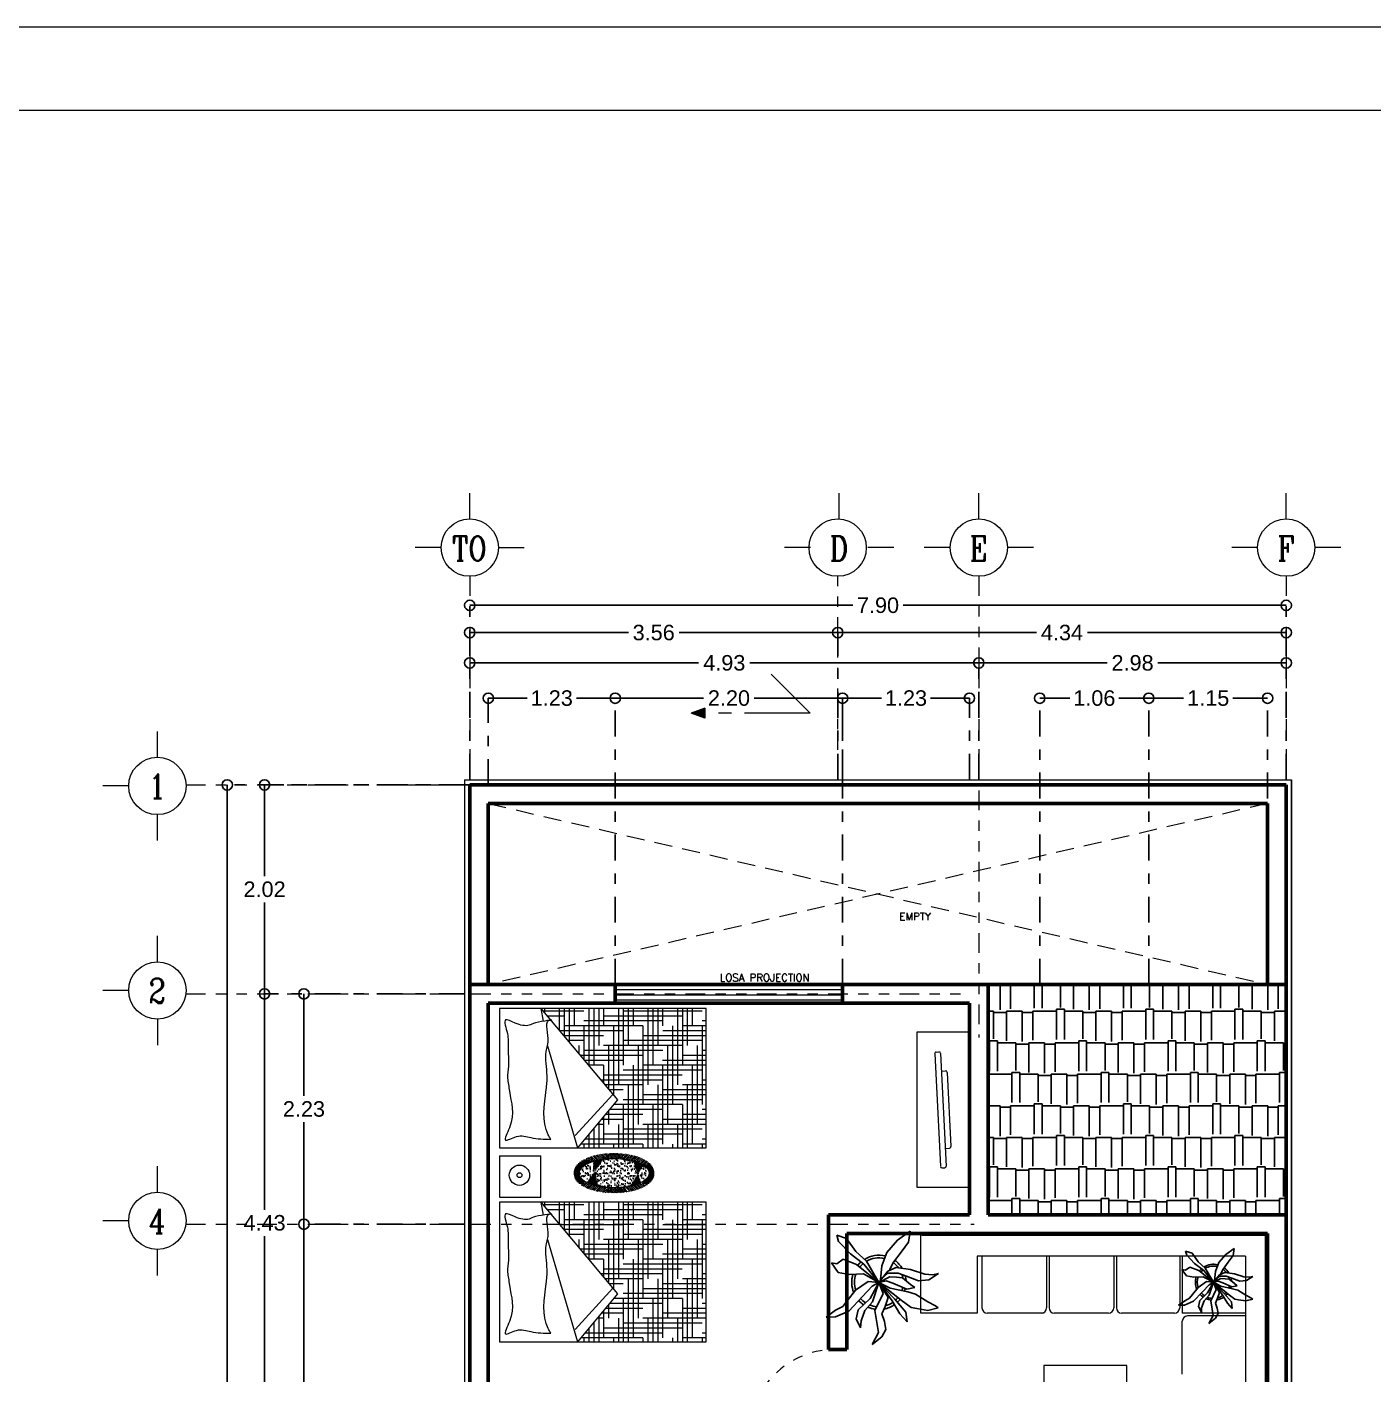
# Model space of a CAD drawing. Extents: x -111 to 1137, y -130 to 54.
# Drawn here: x 559.04 to 572.07, y -21.55 to -8.52 of the extents above; entities that cross this region are included whole.
import ezdxf
from ezdxf.enums import TextEntityAlignment as Align

# ---------------------------------------------------------------- set-up
doc = ezdxf.new("R2010")
doc.units = 0
for name, pattern in [('CENTRO', [50.8, 31.75, -6.35, 6.35, -6.35]), ('DASHDOT2', [0.5, 0.25, -0.125, 0, -0.125]), ('DASHED2', [0.375, 0.25, -0.125]), ('DIVIDE2', [15.875, 6.35, -3.175, 0, -3.175, 0, -3.175])]:
    doc.linetypes.add(name, pattern=pattern)
doc.layers.get('0').update_dxf_attribs({"lineweight": 0})
for name, color, linetype in [('CENEFA PISO', 1, 'Continuous'), ('MG', 13, 'Continuous'), ('PERGOLAS', 15, 'Continuous'), ('TEXTO', 164, 'Continuous'), ('verde', 92, 'Continuous')]:
    doc.layers.add(name, color=color, linetype=linetype)
for name, color, linetype, lineweight in [('EJES', 51, 'DIVIDE2', 0), ('ejes 1', 30, 'Continuous', 0), ('Mobiliario', 1, 'Continuous', 13), ('muro', 7, 'Continuous', 18), ('muros', 5, 'Continuous', 60), ('MUROS BAJOS', 42, 'Continuous', 18), ('Pluma2', 2, 'Continuous', 20), ('PROYECCION VOLADO', 32, 'Continuous', 13), ('PUERTAS', 1, 'Continuous', 9), ('VENTANAS', 4, 'Continuous', 9)]:
    doc.layers.add(name, color=color, linetype=linetype, lineweight=lineweight)
doc.styles.add('arial', font='arial.ttf')
doc.styles.add('COMPLEX', font='complex.shx', dxfattribs={"height": 0.25})
doc.dimstyles.new('COTAS ZAR', dxfattribs={"dimtxt": 0.15, "dimasz": 0.1, "dimexe": 0, "dimexo": 0, "dimgap": 0.05, "dimtad": 0, "dimtih": 1, "dimtoh": 1, "dimrnd": 0.005, "dimzin": 1, "dimdsep": 46, "dimtxsty": 'arial', "dimblk": 'ORIGIN', "dimcen": 0.2, "dimclrd": 34, "dimclre": 134, "dimclrt": 6, "dimazin": 0, "dimtfac": 1, "dimtmove": 0, "dimatfit": 3, "dimldrblk": 'ORIGIN', "dimfxl": 1, "dimarcsym": 0})

# ---------------------------------------------------------------- blocks, each defined once
blk = doc.blocks.new('_Origin')
at = {"color": 0, "linetype": 'ByBlock', "lineweight": -2}
blk.add_line((0, 0), (-1, 0), dxfattribs=at)
blk.add_circle((0, 0), 0.5, dxfattribs=at)
blk = doc.blocks.new('*D138')
at = {"color": 134, "linetype": 'DASHDOT2', "lineweight": -2, "transparency": 16777216}
for p, q in [((563.329, -15.798), (563.329, -14.111)), ((571.229, -15.798), (571.229, -14.111))]:
    blk.add_line(p, q, dxfattribs=at)
at = {"color": 34, "lineweight": -2, "transparency": 16777216}
for p, q in [((563.429, -14.111), (567.035, -14.111)), ((571.129, -14.111), (567.523, -14.111))]:
    blk.add_line(p, q, dxfattribs=at)
at = {"layer": 'Defpoints', "color": 0, "transparency": 16777216}
for p in [(571.229, -14.111), (563.329, -15.798), (571.229, -15.798)]:
    blk.add_point(p, dxfattribs=at)
at = {"color": 34, "lineweight": -2, "transparency": 16777216, "xscale": 0.1, "yscale": 0.1, "zscale": 0.1, "rotation": 180}
blk.add_blockref('_Origin', (563.329, -14.111), dxfattribs=at)
at = {"color": 34, "lineweight": -2, "transparency": 16777216, "xscale": 0.1, "yscale": 0.1, "zscale": 0.1}
blk.add_blockref('_Origin', (571.229, -14.111), dxfattribs=at)
at = {"color": 6, "transparency": 16777216, "insert": (567.279, -14.111), "char_height": 0.15, "attachment_point": 5, "style": 'arial'}
blk.add_mtext('7.90', dxfattribs=at)
blk = doc.blocks.new('*D139')
at = {"color": 134, "linetype": 'DASHDOT2', "lineweight": -2, "transparency": 16777216}
for p, q in [((563.329, -15.848), (560.983, -15.848)), ((563.329, -30.798), (560.983, -30.798))]:
    blk.add_line(p, q, dxfattribs=at)
at = {"color": 34, "lineweight": -2, "transparency": 16777216}
for p, q in [((560.983, -15.948), (560.983, -23.196)), ((560.983, -30.698), (560.983, -23.449))]:
    blk.add_line(p, q, dxfattribs=at)
at = {"layer": 'Defpoints', "color": 0, "transparency": 16777216}
for p in [(563.329, -15.848), (560.983, -30.798), (563.329, -30.798)]:
    blk.add_point(p, dxfattribs=at)
at = {"color": 34, "lineweight": -2, "transparency": 16777216, "xscale": 0.1, "yscale": 0.1, "zscale": 0.1}
for p, rotation in [((560.983, -15.848), 90), ((560.983, -30.798), 270)]:
    blk.add_blockref('_Origin', p, dxfattribs=dict(at, rotation=rotation))
at = {"color": 6, "transparency": 16777216, "insert": (560.983, -23.323), "char_height": 0.15, "attachment_point": 5, "style": 'arial'}
blk.add_mtext('14.95', dxfattribs=at)
blk = doc.blocks.new('*D140')
at = {"color": 134, "linetype": 'DASHDOT2', "lineweight": -2, "transparency": 16777216}
for p, q in [((563.329, -15.798), (563.329, -14.375)), ((566.889, -15.798), (566.889, -14.375))]:
    blk.add_line(p, q, dxfattribs=at)
at = {"color": 34, "lineweight": -2, "transparency": 16777216}
for p, q in [((563.429, -14.375), (564.864, -14.375)), ((566.789, -14.375), (565.354, -14.375))]:
    blk.add_line(p, q, dxfattribs=at)
at = {"layer": 'Defpoints', "color": 0, "transparency": 16777216}
for p in [(566.889, -14.375), (563.329, -15.798), (566.889, -15.798)]:
    blk.add_point(p, dxfattribs=at)
at = {"color": 34, "lineweight": -2, "transparency": 16777216, "xscale": 0.1, "yscale": 0.1, "zscale": 0.1, "rotation": 180}
blk.add_blockref('_Origin', (563.329, -14.375), dxfattribs=at)
at = {"color": 34, "lineweight": -2, "transparency": 16777216, "xscale": 0.1, "yscale": 0.1, "zscale": 0.1}
blk.add_blockref('_Origin', (566.889, -14.375), dxfattribs=at)
at = {"color": 6, "transparency": 16777216, "insert": (565.109, -14.375), "char_height": 0.15, "attachment_point": 5, "style": 'arial'}
blk.add_mtext('3.56', dxfattribs=at)
blk = doc.blocks.new('*D114')
at = {"color": 134, "linetype": 'DASHDOT2', "lineweight": -2, "transparency": 16777216}
for p, q in [((566.889, -15.798), (566.889, -14.375)), ((571.229, -15.798), (571.229, -14.375))]:
    blk.add_line(p, q, dxfattribs=at)
at = {"color": 34, "lineweight": -2, "transparency": 16777216}
for p, q in [((566.989, -14.375), (568.811, -14.375)), ((571.129, -14.375), (569.307, -14.375))]:
    blk.add_line(p, q, dxfattribs=at)
at = {"layer": 'Defpoints', "color": 0, "transparency": 16777216}
for p in [(566.889, -14.375), (566.889, -15.798), (571.229, -15.798)]:
    blk.add_point(p, dxfattribs=at)
at = {"color": 34, "lineweight": -2, "transparency": 16777216, "xscale": 0.1, "yscale": 0.1, "zscale": 0.1, "rotation": 180}
blk.add_blockref('_Origin', (566.889, -14.375), dxfattribs=at)
at = {"color": 34, "lineweight": -2, "transparency": 16777216, "xscale": 0.1, "yscale": 0.1, "zscale": 0.1}
blk.add_blockref('_Origin', (571.229, -14.375), dxfattribs=at)
at = {"color": 6, "transparency": 16777216, "insert": (569.059, -14.375), "char_height": 0.15, "attachment_point": 5, "style": 'arial'}
blk.add_mtext('4.34', dxfattribs=at)
blk = doc.blocks.new('*D141')
at = {"color": 134, "linetype": 'DASHDOT2', "lineweight": -2, "transparency": 16777216}
for p, q in [((563.329, -15.798), (563.329, -14.668)), ((568.254, -15.798), (568.254, -14.668))]:
    blk.add_line(p, q, dxfattribs=at)
at = {"color": 34, "lineweight": -2, "transparency": 16777216}
for p, q in [((563.429, -14.668), (565.544, -14.668)), ((568.154, -14.668), (566.039, -14.668))]:
    blk.add_line(p, q, dxfattribs=at)
at = {"layer": 'Defpoints', "color": 0, "transparency": 16777216}
for p in [(568.254, -14.668), (563.329, -15.798), (568.254, -15.798)]:
    blk.add_point(p, dxfattribs=at)
at = {"color": 34, "lineweight": -2, "transparency": 16777216, "xscale": 0.1, "yscale": 0.1, "zscale": 0.1, "rotation": 180}
blk.add_blockref('_Origin', (563.329, -14.668), dxfattribs=at)
at = {"color": 34, "lineweight": -2, "transparency": 16777216, "xscale": 0.1, "yscale": 0.1, "zscale": 0.1}
blk.add_blockref('_Origin', (568.254, -14.668), dxfattribs=at)
at = {"color": 6, "transparency": 16777216, "insert": (565.792, -14.668), "char_height": 0.15, "attachment_point": 5, "style": 'arial'}
blk.add_mtext('4.93', dxfattribs=at)
blk = doc.blocks.new('*D115')
at = {"color": 134, "linetype": 'DASHDOT2', "lineweight": -2, "transparency": 16777216}
for p, q in [((568.254, -15.798), (568.254, -14.668)), ((571.229, -15.798), (571.229, -14.668))]:
    blk.add_line(p, q, dxfattribs=at)
at = {"color": 34, "lineweight": -2, "transparency": 16777216}
for p, q in [((568.354, -14.668), (569.495, -14.668)), ((571.129, -14.668), (569.988, -14.668))]:
    blk.add_line(p, q, dxfattribs=at)
at = {"layer": 'Defpoints', "color": 0, "transparency": 16777216}
for p in [(568.254, -14.668), (568.254, -15.798), (571.229, -15.798)]:
    blk.add_point(p, dxfattribs=at)
at = {"color": 34, "lineweight": -2, "transparency": 16777216, "xscale": 0.1, "yscale": 0.1, "zscale": 0.1, "rotation": 180}
blk.add_blockref('_Origin', (568.254, -14.668), dxfattribs=at)
at = {"color": 34, "lineweight": -2, "transparency": 16777216, "xscale": 0.1, "yscale": 0.1, "zscale": 0.1}
blk.add_blockref('_Origin', (571.229, -14.668), dxfattribs=at)
at = {"color": 6, "transparency": 16777216, "insert": (569.742, -14.668), "char_height": 0.15, "attachment_point": 5, "style": 'arial'}
blk.add_mtext('2.98', dxfattribs=at)
blk = doc.blocks.new('*D116')
at = {"color": 134, "linetype": 'DASHDOT2', "lineweight": -2, "transparency": 16777216}
for p, q in [((566.937, -15.798), (566.937, -15.009)), ((568.164, -15.798), (568.164, -15.009))]:
    blk.add_line(p, q, dxfattribs=at)
at = {"color": 34, "lineweight": -2, "transparency": 16777216}
for p, q in [((567.037, -15.009), (567.313, -15.009)), ((568.064, -15.009), (567.788, -15.009))]:
    blk.add_line(p, q, dxfattribs=at)
at = {"layer": 'Defpoints', "color": 0, "transparency": 16777216}
for p in [(566.937, -15.009), (566.937, -15.798), (568.164, -15.798)]:
    blk.add_point(p, dxfattribs=at)
at = {"color": 34, "lineweight": -2, "transparency": 16777216, "xscale": 0.1, "yscale": 0.1, "zscale": 0.1, "rotation": 180}
blk.add_blockref('_Origin', (566.937, -15.009), dxfattribs=at)
at = {"color": 34, "lineweight": -2, "transparency": 16777216, "xscale": 0.1, "yscale": 0.1, "zscale": 0.1}
blk.add_blockref('_Origin', (568.164, -15.009), dxfattribs=at)
at = {"color": 6, "transparency": 16777216, "insert": (567.55, -15.009), "char_height": 0.15, "attachment_point": 5, "style": 'arial'}
blk.add_mtext('1.23', dxfattribs=at)
blk = doc.blocks.new('*D142')
at = {"color": 134, "linetype": 'DASHDOT2', "lineweight": -2, "transparency": 16777216}
for p, q in [((564.737, -17.779), (564.737, -15.009)), ((566.937, -17.779), (566.937, -15.009))]:
    blk.add_line(p, q, dxfattribs=at)
at = {"color": 34, "lineweight": -2, "transparency": 16777216}
for p, q in [((564.837, -15.009), (565.591, -15.009)), ((566.837, -15.009), (566.082, -15.009))]:
    blk.add_line(p, q, dxfattribs=at)
at = {"layer": 'Defpoints', "color": 0, "transparency": 16777216}
for p in [(564.737, -15.009), (564.737, -17.779), (566.937, -17.779)]:
    blk.add_point(p, dxfattribs=at)
at = {"color": 34, "lineweight": -2, "transparency": 16777216, "xscale": 0.1, "yscale": 0.1, "zscale": 0.1, "rotation": 180}
blk.add_blockref('_Origin', (564.737, -15.009), dxfattribs=at)
at = {"color": 34, "lineweight": -2, "transparency": 16777216, "xscale": 0.1, "yscale": 0.1, "zscale": 0.1}
blk.add_blockref('_Origin', (566.937, -15.009), dxfattribs=at)
at = {"color": 6, "transparency": 16777216, "insert": (565.837, -15.009), "char_height": 0.15, "attachment_point": 5, "style": 'arial'}
blk.add_mtext('2.20', dxfattribs=at)
blk = doc.blocks.new('*D117')
at = {"color": 134, "linetype": 'DASHDOT2', "lineweight": -2, "transparency": 16777216}
for p, q in [((568.844, -17.779), (568.844, -15.009)), ((569.899, -17.779), (569.899, -15.009))]:
    blk.add_line(p, q, dxfattribs=at)
at = {"color": 34, "lineweight": -2, "transparency": 16777216}
for p, q in [((568.944, -15.009), (569.134, -15.009)), ((569.799, -15.009), (569.609, -15.009))]:
    blk.add_line(p, q, dxfattribs=at)
at = {"layer": 'Defpoints', "color": 0, "transparency": 16777216}
for p in [(569.899, -15.009), (568.844, -17.779), (569.899, -17.779)]:
    blk.add_point(p, dxfattribs=at)
at = {"color": 34, "lineweight": -2, "transparency": 16777216, "xscale": 0.1, "yscale": 0.1, "zscale": 0.1, "rotation": 180}
blk.add_blockref('_Origin', (568.844, -15.009), dxfattribs=at)
at = {"color": 34, "lineweight": -2, "transparency": 16777216, "xscale": 0.1, "yscale": 0.1, "zscale": 0.1}
blk.add_blockref('_Origin', (569.899, -15.009), dxfattribs=at)
at = {"color": 6, "transparency": 16777216, "insert": (569.372, -15.009), "char_height": 0.15, "attachment_point": 5, "style": 'arial'}
blk.add_mtext('1.06', dxfattribs=at)
blk = doc.blocks.new('*D118')
at = {"color": 134, "linetype": 'DASHDOT2', "lineweight": -2, "transparency": 16777216}
for p, q in [((563.509, -15.848), (563.509, -15.009)), ((564.737, -17.779), (564.737, -15.009))]:
    blk.add_line(p, q, dxfattribs=at)
at = {"color": 34, "lineweight": -2, "transparency": 16777216}
for p, q in [((563.609, -15.009), (563.885, -15.009)), ((564.637, -15.009), (564.361, -15.009))]:
    blk.add_line(p, q, dxfattribs=at)
at = {"layer": 'Defpoints', "color": 0, "transparency": 16777216}
for p in [(564.737, -15.009), (563.509, -15.848), (564.737, -17.779)]:
    blk.add_point(p, dxfattribs=at)
at = {"color": 34, "lineweight": -2, "transparency": 16777216, "xscale": 0.1, "yscale": 0.1, "zscale": 0.1, "rotation": 180}
blk.add_blockref('_Origin', (563.509, -15.009), dxfattribs=at)
at = {"color": 34, "lineweight": -2, "transparency": 16777216, "xscale": 0.1, "yscale": 0.1, "zscale": 0.1}
blk.add_blockref('_Origin', (564.737, -15.009), dxfattribs=at)
at = {"color": 6, "transparency": 16777216, "insert": (564.123, -15.009), "char_height": 0.15, "attachment_point": 5, "style": 'arial'}
blk.add_mtext('1.23', dxfattribs=at)
blk = doc.blocks.new('*D143')
at = {"color": 134, "linetype": 'DASHDOT2', "lineweight": -2, "transparency": 16777216}
for p, q in [((569.899, -17.779), (569.899, -15.009)), ((571.049, -17.779), (571.049, -15.009))]:
    blk.add_line(p, q, dxfattribs=at)
at = {"color": 34, "lineweight": -2, "transparency": 16777216}
for p, q in [((569.999, -15.009), (570.236, -15.009)), ((570.949, -15.009), (570.712, -15.009))]:
    blk.add_line(p, q, dxfattribs=at)
at = {"layer": 'Defpoints', "color": 0, "transparency": 16777216}
for p in [(569.899, -15.009), (569.899, -17.779), (571.049, -17.779)]:
    blk.add_point(p, dxfattribs=at)
at = {"color": 34, "lineweight": -2, "transparency": 16777216, "xscale": 0.1, "yscale": 0.1, "zscale": 0.1, "rotation": 180}
blk.add_blockref('_Origin', (569.899, -15.009), dxfattribs=at)
at = {"color": 34, "lineweight": -2, "transparency": 16777216, "xscale": 0.1, "yscale": 0.1, "zscale": 0.1}
blk.add_blockref('_Origin', (571.049, -15.009), dxfattribs=at)
at = {"color": 6, "transparency": 16777216, "insert": (570.474, -15.009), "char_height": 0.15, "attachment_point": 5, "style": 'arial'}
blk.add_mtext('1.15', dxfattribs=at)
blk = doc.blocks.new('*D144')
at = {"color": 134, "linetype": 'DASHDOT2', "lineweight": -2, "transparency": 16777216}
for p, q in [((563.279, -15.848), (561.344, -15.848)), ((563.279, -17.869), (561.344, -17.869))]:
    blk.add_line(p, q, dxfattribs=at)
at = {"color": 34, "lineweight": -2, "transparency": 16777216}
for p, q in [((561.344, -15.948), (561.344, -16.732)), ((561.344, -17.769), (561.344, -16.985))]:
    blk.add_line(p, q, dxfattribs=at)
at = {"layer": 'Defpoints', "color": 0, "transparency": 16777216}
for p in [(563.279, -15.848), (561.344, -17.869), (563.279, -17.869)]:
    blk.add_point(p, dxfattribs=at)
at = {"color": 34, "lineweight": -2, "transparency": 16777216, "xscale": 0.1, "yscale": 0.1, "zscale": 0.1}
for p, rotation in [((561.344, -15.848), 90), ((561.344, -17.869), 270)]:
    blk.add_blockref('_Origin', p, dxfattribs=dict(at, rotation=rotation))
at = {"color": 6, "transparency": 16777216, "insert": (561.344, -16.858), "char_height": 0.15, "attachment_point": 5, "style": 'arial'}
blk.add_mtext('2.02', dxfattribs=at)
blk = doc.blocks.new('*D119')
at = {"color": 134, "linetype": 'DASHDOT2', "lineweight": -2, "transparency": 16777216}
for p, q in [((563.279, -17.869), (561.344, -17.869)), ((563.279, -22.3), (561.344, -22.3))]:
    blk.add_line(p, q, dxfattribs=at)
at = {"color": 34, "lineweight": -2, "transparency": 16777216}
for p, q in [((561.344, -17.969), (561.344, -19.958)), ((561.344, -22.2), (561.344, -20.211))]:
    blk.add_line(p, q, dxfattribs=at)
at = {"layer": 'Defpoints', "color": 0, "transparency": 16777216}
for p in [(563.279, -17.869), (561.344, -22.3), (563.279, -22.3)]:
    blk.add_point(p, dxfattribs=at)
at = {"color": 34, "lineweight": -2, "transparency": 16777216, "xscale": 0.1, "yscale": 0.1, "zscale": 0.1}
for p, rotation in [((561.344, -17.869), 90), ((561.344, -22.3), 270)]:
    blk.add_blockref('_Origin', p, dxfattribs=dict(at, rotation=rotation))
at = {"color": 6, "transparency": 16777216, "insert": (561.344, -20.084), "char_height": 0.15, "attachment_point": 5, "style": 'arial'}
blk.add_mtext('4.43', dxfattribs=at)
blk = doc.blocks.new('*D147')
at = {"color": 134, "linetype": 'DASHDOT2', "lineweight": -2, "transparency": 16777216}
for p, q in [((563.279, -17.869), (561.725, -17.869)), ((563.279, -20.097), (561.725, -20.097))]:
    blk.add_line(p, q, dxfattribs=at)
at = {"color": 34, "lineweight": -2, "transparency": 16777216}
for p, q in [((561.725, -17.969), (561.725, -18.856)), ((561.725, -19.997), (561.725, -19.11))]:
    blk.add_line(p, q, dxfattribs=at)
at = {"layer": 'Defpoints', "color": 0, "transparency": 16777216}
for p in [(561.725, -17.869), (563.279, -17.869), (563.279, -20.097)]:
    blk.add_point(p, dxfattribs=at)
at = {"color": 34, "lineweight": -2, "transparency": 16777216, "xscale": 0.1, "yscale": 0.1, "zscale": 0.1}
for p, rotation in [((561.725, -17.869), 90), ((561.725, -20.097), 270)]:
    blk.add_blockref('_Origin', p, dxfattribs=dict(at, rotation=rotation))
at = {"color": 6, "transparency": 16777216, "insert": (561.725, -18.983), "char_height": 0.15, "attachment_point": 5, "style": 'arial'}
blk.add_mtext('2.23', dxfattribs=at)
blk = doc.blocks.new('*D148')
at = {"color": 134, "linetype": 'DASHDOT2', "lineweight": -2, "transparency": 16777216}
for p, q in [((563.279, -20.097), (561.725, -20.097)), ((563.279, -26.198), (561.725, -26.198))]:
    blk.add_line(p, q, dxfattribs=at)
at = {"color": 34, "lineweight": -2, "transparency": 16777216}
for p, q in [((561.725, -20.197), (561.725, -23.021)), ((561.725, -26.098), (561.725, -23.274))]:
    blk.add_line(p, q, dxfattribs=at)
at = {"layer": 'Defpoints', "color": 0, "transparency": 16777216}
for p in [(563.279, -20.097), (561.725, -26.198), (563.279, -26.198)]:
    blk.add_point(p, dxfattribs=at)
at = {"color": 34, "lineweight": -2, "transparency": 16777216, "xscale": 0.1, "yscale": 0.1, "zscale": 0.1}
for p, rotation in [((561.725, -20.097), 90), ((561.725, -26.198), 270)]:
    blk.add_blockref('_Origin', p, dxfattribs=dict(at, rotation=rotation))
at = {"color": 6, "transparency": 16777216, "insert": (561.725, -23.147), "char_height": 0.15, "attachment_point": 5, "style": 'arial'}
blk.add_mtext('6.10', dxfattribs=at)
blk = doc.blocks.new('cuuad')
at = {"layer": 'Pluma2', "color": 5}
blk.add_line((709.104, -170.105), (621.853, -170.105), dxfattribs=at)
blk = doc.blocks.new('planta$0$ARBOLS')
for p, q in [((-0.023, 0.446), (-0.049, 0.331)), ((0.018, 0.509), (-0.023, 0.446)), ((0.018, 0.415), (0.018, 0.509)), ((-0.377, 0.334), (-0.371, 0.234)), ((-0.327, 0.237), (-0.377, 0.334)), ((-0.213, 0.331), (-0.169, 0.296)), ((-0.134, 0.318), (-0.213, 0.331)), ((-0.049, 0.331), (-0.017, 0.174)), ((0.009, 0.349), (0.018, 0.415)), ((0.026, 0.296), (0.009, 0.349)), ((-0.371, 0.234), (-0.342, 0.174)), ((-0.166, 0.158), (-0.327, 0.237)), ((-0.169, 0.296), (-0.12, 0.224)), ((-0.085, 0.265), (-0.134, 0.318)), ((-0.12, 0.224), (-0.099, 0.133)), ((-0.064, 0.133), (-0.085, 0.265)), ((0.056, 0.19), (0.026, 0.296)), ((0.19, 0.159), (0.254, 0.222)), ((0.254, 0.222), (0.349, 0.222)), ((0.349, 0.222), (0.317, 0.19)), ((-0.342, 0.174), (-0.283, 0.146)), ((-0.283, 0.146), (-0.222, 0.127)), ((-0.222, 0.127), (-0.187, 0.071)), ((-0.093, 0.024), (-0.166, 0.158)), ((-0.099, 0.133), (0, 0)), ((0, 0), (-0.064, 0.133)), ((-0.017, 0.174), (0.006, 0.061)), ((0.056, 0.065), (0.056, 0.19)), ((0.127, 0.063), (0.19, 0.159)), ((0.317, 0.127), (0.222, 0.063)), ((0.317, 0.19), (0.317, 0.127)), ((-0.391, -0.001), (-0.304, 0.008)), ((-0.304, 0.008), (-0.184, -0.001)), ((0, 0), (-0.222, -0.063)), ((-0.187, 0.071), (-0.143, 0.011)), ((-0.184, -0.001), (0, 0)), ((0, 0), (-0.181, -0.026)), ((-0.143, 0.011), (0, 0)), ((0, 0), (-0.093, 0.024)), ((-0.09, -0.048), (0, 0)), ((0, 0), (-0.023, -0.054)), ((-0.014, -0.098), (0, 0)), ((0, 0), (0.056, 0.065)), ((0.222, 0.063), (0, 0)), ((0, 0), (0.127, 0.063)), ((0.006, 0.061), (0, 0)), ((0, 0), (0.19, 0.015)), ((0.196, -0.017), (0, 0)), ((0, 0), (0.032, -0.111)), ((0.19, 0.015), (0.319, 0.055)), ((0.31, 0.008), (0.196, -0.017)), ((0.438, 0.008), (0.31, 0.008)), ((0.319, 0.055), (0.456, 0.074)), ((0.505, 0.058), (0.438, 0.008)), ((0.456, 0.074), (0.505, 0.058)), ((-0.321, -0.039), (-0.391, -0.001)), ((-0.317, -0.095), (-0.349, -0.127)), ((-0.181, -0.026), (-0.321, -0.039)), ((-0.222, -0.063), (-0.317, -0.095)), ((-0.198, -0.145), (-0.09, -0.048)), ((-0.07, -0.089), (-0.175, -0.151)), ((-0.023, -0.054), (-0.07, -0.089)), ((-0.047, -0.139), (-0.014, -0.098)), ((-0.029, -0.17), (0.018, -0.101)), ((0.009, -0.023), (0.095, -0.095)), ((0.018, -0.101), (0.009, -0.023)), ((0.095, -0.095), (0.159, -0.19)), ((-0.413, -0.19), (-0.444, -0.27)), ((-0.349, -0.127), (-0.413, -0.19)), ((-0.356, -0.23), (-0.248, -0.186)), ((-0.248, -0.186), (-0.198, -0.145)), ((-0.175, -0.151), (-0.201, -0.211)), ((-0.201, -0.211), (-0.16, -0.198)), ((-0.175, -0.267), (-0.087, -0.211)), ((-0.16, -0.198), (-0.079, -0.176)), ((-0.087, -0.211), (-0.029, -0.17)), ((-0.079, -0.176), (-0.047, -0.139)), ((0.018, -0.183), (-0.064, -0.267)), ((0.032, -0.111), (0.018, -0.183)), ((0.063, -0.19), (0.032, -0.127)), ((0.095, -0.286), (0.063, -0.19)), ((0.159, -0.19), (0.19, -0.317)), ((-0.444, -0.27), (-0.418, -0.261)), ((-0.418, -0.261), (-0.356, -0.23)), ((-0.216, -0.339), (-0.175, -0.267)), ((-0.064, -0.267), (-0.16, -0.339)), ((0.127, -0.381), (0.095, -0.286)), ((0.19, -0.317), (0.19, -0.444)), ((-0.219, -0.433), (-0.216, -0.339)), ((-0.201, -0.389), (-0.219, -0.433)), ((-0.16, -0.339), (-0.201, -0.389)), ((0.19, -0.444), (0.127, -0.381))]:
    blk.add_line(p, q)
blk = doc.blocks.new('plant')
at = {"layer": 'MG', "linetype": 'Continuous'}
for radius, start, end in [(0.35, 119.3259, 165.6135), (0.35, 74.3288, 97.1344), (0.315, 79.8437, 96.971), (0.35, 46.9928, 57.7595), (0.315, 120.101, 163.8444), (0.315, 53.3349, 62.207), (0.315, 23.4329, 31.3272), (0.35, 24.1551, 30.1241), (0.35, 174.7943, 184.6449), (0.315, 173.4974, 184.6449), (0.315, 328.4749, 348.7343), (0.315, 356.6967, 4.6449), (0.35, 356.4063, 4.6449), (0.35, 206.2229, 245.6986), (0.315, 204.0427, 242.2898), (0.35, 324.2237, 348.281), (0.315, 265.0586, 280.1066), (0.35, 265.5834, 278.8325), (0.315, 291.4191, 308.2072), (0.35, 289.3449, 306.0208)]:
    blk.add_arc((592.304, -85.82), radius, start, end, dxfattribs=at)
at = {"layer": 'verde', "xscale": 1.600000000000018, "yscale": 1.600000000000018, "zscale": 1.600000000000018, "rotation": 168.6994883520946}
blk.add_blockref('planta$0$ARBOLS', (592.304, -85.82), dxfattribs=at)
blk = doc.blocks.new('TAPETE')
at = {"lineweight": 0}
h = blk.add_hatch(dxfattribs=at)
h.set_pattern_fill('LINE', color=87, scale=0.004, style=0)
h.set_pattern_definition([(360, (498.307658, 1862.890377), (3e-18, 0.0127), [])])
edge = h.paths.add_edge_path()
edge.add_spline(control_points=[(1084.342, 1386.436), (1084.385, 1386.455), (1084.42, 1386.478), (1084.462, 1386.539), (1084.47, 1386.576), (1084.452, 1386.642), (1084.43, 1386.668), (1084.402, 1386.689)], knot_values=[2.383683, 2.383683, 2.383683, 2.383683, 2.860374, 2.860374, 3.254576, 3.254576, 3.647727, 3.647727, 3.647727, 3.647727], degree=3, periodic=0)
edge.add_line((1084.402, 1386.689), (1084.339, 1386.669))
edge.add_ellipse((1084.075, 1386.58), major_axis=(-0.34, 0), ratio=0.420515, start_angle=126.4871, end_angle=218.9659, ccw=False)
edge.add_line((1084.277, 1386.465), (1084.342, 1386.436))
edge = h.paths.add_edge_path()
edge.add_spline(control_points=[(1083.759, 1386.696), (1083.753, 1386.693), (1083.747, 1386.688), (1083.71, 1386.658), (1083.686, 1386.621), (1083.686, 1386.58), (1083.686, 1386.55), (1083.698, 1386.522), (1083.721, 1386.494), (1083.726, 1386.489), (1083.732, 1386.484)], knot_values=[5.727214, 5.727214, 5.727214, 5.727214, 5.804382, 5.804382, 6.283185, 6.283185, 6.283185, 6.623609, 6.623609, 6.707356, 6.707356, 6.707356, 6.707356], degree=3, periodic=0)
edge.add_line((1083.732, 1386.484), (1083.79, 1386.502))
edge.add_ellipse((1084.075, 1386.58), major_axis=(-0.34, 0), ratio=0.420515, start_angle=320.0348, end_angle=392.8974, ccw=False)
edge.add_line((1083.815, 1386.671), (1083.759, 1386.696))
h = blk.add_hatch(dxfattribs=at)
h.set_pattern_fill('LINE', color=87, scale=0.004, angle=135, style=0)
h.set_pattern_definition([(135, (498.307658, 1862.890377), (-0.00898025612, -0.00898025612), [])])
edge = h.paths.add_edge_path()
edge.add_ellipse((1084.075, 1386.58), major_axis=(-0.34, 0), ratio=0.420515, start_angle=288.6696, end_angle=320.0348, ccw=False)
edge.add_line((1083.966, 1386.715), (1083.937, 1386.761))
edge.add_spline(control_points=[(1083.937, 1386.761), (1083.867, 1386.749), (1083.805, 1386.728), (1083.759, 1386.696)], knot_values=[5.104607, 5.104607, 5.104607, 5.104607, 5.727214, 5.727214, 5.727214, 5.727214], degree=3, periodic=0)
edge.add_line((1083.759, 1386.696), (1083.815, 1386.671))
at = {"lineweight": 25}
h = blk.add_hatch(dxfattribs=at)
h.set_pattern_fill('AR-SAND', color=55, scale=0.001, angle=-180, style=0)
h.set_pattern_definition([(217.5, (1560.375554, 1972.543502), (0.0016000313, -0.0489413237), [0, -0.038608, 0, -0.04318, 0, -0.041275]), (187.5, (1560.375554, 1972.5435), (-0.0449523283, -0.07168251), [0, -0.020828, 0, -0.034798, 0, -0.013335]), (147.5, (1560.406796, 1972.5435), (-0.079099237, -0.0001437185), [0, -0.0127, 0, -0.04572, 0, -0.05969]), (137.5, (1560.406796, 1972.5435), (-0.076355645, -0.0222929323), [0, -0.00635, 0, -0.029972, 0, -0.03429])])
edge = h.paths.add_edge_path()
edge.add_ellipse((1084.075, 1386.58), major_axis=(-0.34, 0), ratio=0.420515, start_angle=22.6894, end_angle=337.3106)
edge.add_line((1083.762, 1386.635), (1083.762, 1386.525))
at = {"lineweight": 0}
h = blk.add_hatch(dxfattribs=at)
h.set_pattern_fill('LINE', color=87, scale=0.004, angle=120, style=0)
h.set_pattern_definition([(120, (498.307658, 1862.890377), (-0.01099852263, -0.00635), [])])
edge = h.paths.add_edge_path()
edge.add_ellipse((1084.075, 1386.58), major_axis=(-0.34, 0), ratio=0.420515, start_angle=259.589, end_angle=288.6696, ccw=False)
edge.add_line((1084.137, 1386.72), (1084.161, 1386.768))
edge.add_spline(control_points=[(1084.161, 1386.768), (1084.092, 1386.775), (1084.019, 1386.774), (1083.946, 1386.762), (1083.942, 1386.762), (1083.937, 1386.761)], knot_values=[4.471411, 4.471411, 4.471411, 4.471411, 5.06188, 5.06188, 5.104607, 5.104607, 5.104607, 5.104607], degree=3, periodic=0)
edge.add_line((1083.937, 1386.761), (1083.966, 1386.715))
h = blk.add_hatch(dxfattribs=at)
h.set_pattern_fill('LINE', color=87, scale=0.004, angle=45, style=0)
h.set_pattern_definition([(45, (498.307658, 1862.890377), (-0.00898025612, 0.00898025612), [])])
edge = h.paths.add_edge_path()
edge.add_ellipse((1084.075, 1386.58), major_axis=(-0.34, 0), ratio=0.420515, start_angle=218.9659, end_angle=259.589, ccw=False)
edge.add_line((1084.339, 1386.669), (1084.402, 1386.689))
edge.add_spline(control_points=[(1084.402, 1386.689), (1084.402, 1386.689), (1084.402, 1386.689), (1084.375, 1386.71), (1084.341, 1386.726), (1084.259, 1386.753), (1084.211, 1386.763), (1084.161, 1386.768)], knot_values=[3.647727, 3.647727, 3.647727, 3.647727, 3.648778, 3.648778, 4.04298, 4.04298, 4.471411, 4.471411, 4.471411, 4.471411], degree=3, periodic=0)
edge.add_line((1084.161, 1386.768), (1084.137, 1386.72))
h = blk.add_hatch(dxfattribs=at)
h.set_pattern_fill('LINE', color=87, scale=0.004, angle=225, style=0)
h.set_pattern_definition([(225, (498.307658, 1862.890377), (0.00898025612, -0.00898025612), [])])
edge = h.paths.add_edge_path()
edge.add_spline(control_points=[(1083.732, 1386.484), (1083.748, 1386.469), (1083.767, 1386.456), (1083.838, 1386.42), (1083.901, 1386.402), (1083.969, 1386.394)], knot_values=[0.424171, 0.424171, 0.424171, 0.424171, 0.680848, 0.680848, 1.271069, 1.271069, 1.271069, 1.271069], degree=3, periodic=0)
edge.add_line((1083.969, 1386.394), (1083.993, 1386.441))
edge.add_ellipse((1084.075, 1386.58), major_axis=(-0.34, 0), ratio=0.420515, start_angle=32.8974, end_angle=76.0077, ccw=False)
edge.add_line((1083.79, 1386.502), (1083.732, 1386.484))
h = blk.add_hatch(dxfattribs=at)
h.set_pattern_fill('LINE', color=87, scale=0.004, angle=-45, style=0)
h.set_pattern_definition([(315, (498.307658, 1862.890377), (0.00898025612, 0.00898025612), [])])
edge = h.paths.add_edge_path()
edge.add_spline(control_points=[(1084.174, 1386.393), (1084.233, 1386.4), (1084.287, 1386.413), (1084.336, 1386.433), (1084.339, 1386.434), (1084.342, 1386.436)], knot_values=[1.849812, 1.849812, 1.849812, 1.849812, 2.35076, 2.35076, 2.383683, 2.383683, 2.383683, 2.383683], degree=3, periodic=0)
edge.add_line((1084.342, 1386.436), (1084.277, 1386.465))
edge.add_ellipse((1084.075, 1386.58), major_axis=(-0.34, 0), ratio=0.420515, start_angle=101.7089, end_angle=126.4871, ccw=False)
edge.add_line((1084.144, 1386.44), (1084.174, 1386.393))
h = blk.add_hatch(dxfattribs=at)
h.set_pattern_fill('LINE', color=87, scale=0.004, angle=255, style=0)
h.set_pattern_definition([(255, (498.307658, 1862.890377), (0.012267258, -0.00328700187), [])])
edge = h.paths.add_edge_path()
edge.add_spline(control_points=[(1083.969, 1386.394), (1083.997, 1386.39), (1084.026, 1386.388), (1084.095, 1386.386), (1084.136, 1386.388), (1084.174, 1386.393)], knot_values=[1.271069, 1.271069, 1.271069, 1.271069, 1.515804, 1.515804, 1.849812, 1.849812, 1.849812, 1.849812], degree=3, periodic=0)
edge.add_line((1084.174, 1386.393), (1084.144, 1386.44))
edge.add_ellipse((1084.075, 1386.58), major_axis=(-0.34, 0), ratio=0.420515, start_angle=76.0077, end_angle=101.7089, ccw=False)
edge.add_line((1083.993, 1386.441), (1083.969, 1386.394))
at = {"color": 87, "lineweight": 0}
blk.add_ellipse((1084.075, 1386.58), major_axis=(-0.34, 0), ratio=0.420515, dxfattribs=at)

msp = doc.modelspace()

# ---------------------------------------------------------------- hatches: boundary and pattern name
h = msp.add_hatch(color=253)
h.set_gradient(color1=(0, 0, 255), one_color=1, tint=1, name='SPHERICAL')
h.paths.add_polyline_path([(565.603, -15.202), (565.603, -15.155), (565.603, -15.107), (565.472, -15.155)])
at = {"lineweight": 0}
h = msp.add_hatch(dxfattribs=at)
h.set_pattern_fill('HOUND', color=87, scale=0.03, angle=180, style=0)
h.set_pattern_definition([(180, (1690.098033, 1386.94936), (-0.1905, -0.047625), [0.762, -0.381]), (270, (1690.098033, 1386.94936), (0.047625, 0.1905), [0.762, -0.381])])
edge = h.paths.add_edge_path()
edge.add_line((564.76, -18.895), (564.371, -19.359))
edge.add_line((564.371, -19.359), (565.616, -19.359))
edge.add_line((565.616, -19.359), (565.616, -18.009))
edge.add_line((565.616, -18.009), (564.016, -18.009))
edge.add_line((564.016, -18.009), (564.11, -18.121))
edge.add_spline(control_points=[(564.11, -18.121), (564.112, -18.121), (564.131, -18.121), (564.127, -18.122), (564.113, -18.124)], knot_values=[2.01787, 2.01787, 2.01787, 2.01787, 2.02236, 2.071425, 2.071425, 2.071425, 2.071425], degree=3, periodic=0)
edge.add_spline(control_points=[(564.113, -18.124), (564.107, -18.125), (564.1, -18.126), (564.092, -18.127)], knot_values=[1.998159, 1.998159, 1.998159, 1.998159, 2.01787, 2.01787, 2.01787, 2.01787], degree=3, periodic=0)
edge.add_line((564.113, -18.124), (564.76, -18.895))
h = msp.add_hatch(dxfattribs=at)
h.set_pattern_fill('HOUND', color=87, scale=0.03, angle=180, style=0)
h.set_pattern_definition([(180, (1690.098033, 1385.074004), (-0.1905, -0.047625), [0.762, -0.381]), (270, (1690.098033, 1385.074004), (0.047625, 0.1905), [0.762, -0.381])])
edge = h.paths.add_edge_path()
edge.add_line((564.76, -20.77), (564.371, -21.235))
edge.add_line((564.371, -21.235), (565.616, -21.235))
edge.add_line((565.616, -21.235), (565.616, -19.885))
edge.add_line((565.616, -19.885), (564.016, -19.885))
edge.add_line((564.016, -19.885), (564.11, -19.997))
edge.add_spline(control_points=[(564.11, -19.997), (564.112, -19.997), (564.131, -19.997), (564.127, -19.998), (564.113, -20)], knot_values=[2.01787, 2.01787, 2.01787, 2.01787, 2.02236, 2.071425, 2.071425, 2.071425, 2.071425], degree=3, periodic=0)
edge.add_spline(control_points=[(564.113, -20), (564.107, -20), (564.1, -20.001), (564.092, -20.002)], knot_values=[1.998159, 1.998159, 1.998159, 1.998159, 2.01787, 2.01787, 2.01787, 2.01787], degree=3, periodic=0)
edge.add_line((564.113, -20), (564.76, -20.77))
at = {"layer": 'PERGOLAS'}
h = msp.add_hatch(dxfattribs=at)
h.set_pattern_fill('AR-RSHKE', color=253, scale=0.001, angle=180, style=0)
h.set_pattern_definition([(180, (4.0967, -53.69945), (-0.6477, -0.3048), [0.1524, -0.127, 0.1778, -0.0762, 0.2286, -0.1016]), (180, (3.9443, -53.71215), (-0.6477, -0.3048), [0.127, -0.4826, 0.1016, -0.1524]), (180, (3.6395, -53.6804), (-0.6477, -0.3048), [0.0762, -0.7874]), (270, (4.0967, -53.69945), (0.2159, -0.3048), [0.2921, -0.9271]), (270, (3.9443, -53.69945), (0.2159, -0.3048), [0.28575, -0.93345]), (270, (3.8173, -53.69945), (0.2159, -0.3048), [0.2667, -0.9525]), (270, (3.6395, -53.6804), (0.2159, -0.3048), [0.2921, -0.9271]), (270, (3.5633, -53.6804), (0.2159, -0.3048), [0.2921, -0.9271]), (270, (3.3347, -53.69945), (0.2159, -0.3048), [0.2794, -0.9398])])
h.paths.add_polyline_path([(568.344, -17.779), (568.344, -20.007), (571.229, -20.007), (571.229, -17.779)])

# ---------------------------------------------------------------- linework, layer by layer
at = {"color": 253}
for p, q in [((545.045, -8.517), (590.607, -8.517)), ((565.603, -15.107), (565.472, -15.155)), ((565.603, -15.107), (565.603, -15.155)), ((565.603, -15.202), (565.472, -15.155)), ((565.603, -15.155), (565.603, -15.202))]:
    msp.add_line(p, q, dxfattribs=at)
at = {"color": 253, "linetype": 'CENTRO', "ltscale": 0.02}
for p, q in [((566.245, -14.776), (566.624, -15.155)), ((566.624, -15.155), (565.603, -15.155))]:
    msp.add_line(p, q, dxfattribs=at)
at = {"lineweight": 5}
for p, q in [((563.616, -18.009), (563.616, -19.359)), ((565.616, -18.009), (563.616, -18.009)), ((564.016, -18.009), (564.76, -18.895)), ((564.016, -18.009), (564.038, -18.134)), ((565.616, -19.359), (565.616, -18.009)), ((564.08, -18.371), (564.371, -19.359)), ((564.715, -18.841), (564.349, -19.239)), ((564.76, -18.895), (564.371, -19.359)), ((563.616, -19.359), (565.616, -19.359)), ((563.616, -19.435), (564.016, -19.435)), ((563.616, -19.435), (563.616, -19.835)), ((564.016, -19.835), (564.016, -19.435)), ((563.616, -19.835), (564.016, -19.835)), ((563.616, -19.885), (563.616, -21.235)), ((565.616, -19.885), (563.616, -19.885)), ((564.016, -19.885), (564.76, -20.77)), ((564.016, -19.885), (564.038, -20.009)), ((565.616, -21.235), (565.616, -19.885)), ((564.08, -20.246), (564.371, -21.235)), ((564.715, -20.716), (564.349, -21.114)), ((564.76, -20.77), (564.371, -21.235)), ((563.616, -21.235), (565.616, -21.235))]:
    msp.add_line(p, q, dxfattribs=at)
at = {"color": 253}
for points in [[(545.045, -8.517), (590.607, -8.517), (590.607, -38.892), (545.045, -38.892)], [(545.045, -8.517), (590.607, -8.517), (590.607, -38.892), (545.045, -38.892)], [(567.654, -19.739), (568.154, -19.739), (568.154, -18.239), (567.654, -18.239)]]:
    msp.add_lwpolyline(points, close=True, dxfattribs=at)
at = {"lineweight": 5}
for radius in [0.0984, 0.0234]:
    msp.add_circle((563.81, -19.623), radius, dxfattribs=at)
for points in [[(564.115, -19.276), (563.92, -19.259), (563.78, -19.249), (563.676, -19.283), (563.713, -19.164), (563.713, -18.81), (563.704, -18.744), (563.695, -18.685), (563.703, -18.569), (563.7, -18.385), (563.693, -18.251), (563.676, -18.121), (563.769, -18.151), (563.904, -18.172), (563.966, -18.148), (564.115, -18.121), (564.11, -18.121), (564.088, -18.3), (564.068, -18.426), (564.078, -18.662), (564.069, -18.795), (564.088, -19.231), (564.115, -19.276)], [(564.115, -21.152), (563.92, -21.135), (563.78, -21.124), (563.676, -21.158), (563.713, -21.039), (563.713, -20.686), (563.704, -20.619), (563.695, -20.561), (563.703, -20.444), (563.7, -20.26), (563.693, -20.126), (563.676, -19.997), (563.769, -20.026), (563.904, -20.047), (563.966, -20.023), (564.115, -19.997), (564.11, -19.997), (564.088, -20.175), (564.068, -20.301), (564.078, -20.537), (564.069, -20.671), (564.088, -21.106), (564.115, -21.152)]]:
    msp.add_spline(points, degree=3, dxfattribs=at)
at = {"layer": 'EJES', "color": 253, "ltscale": 0.03}
for p, q in [((563.329, -13.83), (563.329, -15.993)), ((566.889, -15.798), (566.889, -13.83)), ((568.254, -13.83), (568.254, -18.292)), ((571.229, -13.83), (571.229, -16.519)), ((560.582, -15.848), (563.671, -15.848)), ((560.582, -17.869), (568.118, -17.869)), ((560.582, -20.097), (568.21, -20.097))]:
    msp.add_line(p, q, dxfattribs=at)
at = {"layer": 'ejes 1', "color": 253}
for p, q in [((563.329, -13.276), (563.329, -13.025)), ((566.904, -13.276), (566.904, -13.025)), ((568.254, -13.276), (568.254, -13.025)), ((571.229, -13.276), (571.229, -13.025)), ((563.052, -13.553), (562.801, -13.553)), ((563.606, -13.553), (563.857, -13.553)), ((566.627, -13.553), (566.376, -13.553)), ((567.432, -13.553), (567.181, -13.553)), ((567.977, -13.553), (567.726, -13.553)), ((568.782, -13.553), (568.531, -13.553)), ((570.952, -13.553), (570.701, -13.553)), ((571.757, -13.553), (571.506, -13.553)), ((560.307, -15.581), (560.307, -15.33)), ((560.031, -15.858), (559.779, -15.858)), ((560.307, -16.386), (560.307, -16.135)), ((560.307, -17.559), (560.307, -17.308)), ((560.031, -17.836), (559.779, -17.836)), ((560.307, -18.113), (560.307, -18.364)), ((560.307, -19.787), (560.307, -19.536)), ((560.031, -20.064), (559.779, -20.064)), ((560.307, -20.592), (560.307, -20.341))]:
    msp.add_line(p, q, dxfattribs=at)
for centre in [(563.329, -13.553), (566.889, -13.553), (568.254, -13.553), (571.229, -13.553), (560.307, -15.858), (560.307, -17.836), (560.307, -20.064)]:
    msp.add_circle(centre, 0.277, dxfattribs=at)
at = {"layer": 'Mobiliario', "color": 253, "linetype": 'Continuous'}
for p, q in [((567.828, -18.448), (567.883, -19.537)), ((567.842, -18.432), (567.868, -18.43)), ((567.884, -18.445), (567.939, -19.535)), ((567.892, -18.616), (567.933, -18.614)), ((567.949, -18.628), (567.985, -19.345)), ((567.93, -19.363), (567.971, -19.361)), ((567.899, -19.552), (567.925, -19.55))]:
    msp.add_line(p, q, dxfattribs=at)
at = {"layer": 'Mobiliario', "color": 253, "linetype": 'Continuous', "ltscale": 0.1}
for p, q in [((568.285, -20.407), (568.285, -20.907)), ((568.91, -20.407), (568.91, -20.907)), ((568.935, -20.407), (568.935, -20.907)), ((569.56, -20.407), (569.56, -20.907)), ((569.585, -20.407), (569.585, -20.907)), ((570.198, -20.407), (570.198, -20.907)), ((568.86, -20.957), (568.335, -20.957)), ((569.51, -20.957), (568.985, -20.957)), ((570.148, -20.957), (569.635, -20.957)), ((570.223, -21.546), (570.223, -21.034)), ((570.835, -20.984), (570.273, -20.984)), ((570.835, -21.046), (570.835, -21.546))]:
    msp.add_line(p, q, dxfattribs=at)
at = {"layer": 'Mobiliario', "color": 253, "ltscale": 0.1}
msp.add_lwpolyline([(569.685, -22.265), (569.685, -21.465), (568.885, -21.465), (568.885, -22.265), (569.685, -22.265)], dxfattribs=at)
at = {"layer": 'Mobiliario', "color": 253, "linetype": 'Continuous'}
for centre, start, end in [((567.842, -18.447), 92.907, 182.907), ((567.869, -18.445), 2.907, 92.907), ((567.934, -18.629), 2.907, 92.907), ((567.97, -19.346), 272.907, 2.907), ((567.898, -19.537), 182.907, 272.907), ((567.924, -19.535), 272.907, 2.907)]:
    msp.add_arc(centre, 0.0149, start, end, dxfattribs=at)
at = {"layer": 'Mobiliario', "color": 253, "linetype": 'Continuous', "ltscale": 0.1}
for centre, start, end in [((568.335, -20.907), 180, 270), ((568.86, -20.907), 270, 0), ((568.985, -20.907), 180, 270), ((569.51, -20.907), 270, 0), ((569.635, -20.907), 180, 270), ((570.148, -20.907), 270, 0), ((570.273, -21.034), 90, 180)]:
    msp.add_arc(centre, 0.05, start, end, dxfattribs=at)
at = {"layer": 'muros', "color": 253, "lineweight": 0}
for p, q in [((563.279, -15.798), (563.279, -30.798)), ((563.279, -15.798), (571.279, -15.798)), ((571.279, -30.798), (571.279, -15.798)), ((571.279, -15.798), (571.279, -30.798))]:
    msp.add_line(p, q, dxfattribs=at)
at = {"layer": 'muros', "color": 253}
for p, q in [((563.329, -15.848), (563.329, -30.798)), ((563.329, -15.848), (571.229, -15.848)), ((571.229, -30.798), (571.229, -15.848)), ((563.509, -16.028), (563.509, -17.779)), ((563.509, -16.028), (571.049, -16.028)), ((571.049, -17.779), (571.049, -16.028)), ((563.329, -17.779), (567.879, -17.779)), ((564.737, -17.959), (564.737, -17.779)), ((566.937, -17.959), (566.937, -17.779)), ((567.879, -17.779), (571.229, -17.779)), ((568.344, -17.779), (568.344, -20.007)), ((563.509, -17.959), (563.509, -22.39)), ((563.509, -17.959), (568.164, -17.959)), ((568.164, -17.959), (568.164, -20.007)), ((566.799, -20.007), (568.164, -20.007)), ((566.799, -21.31), (566.799, -20.007)), ((568.344, -20.007), (571.229, -20.007)), ((566.979, -20.187), (571.049, -20.187)), ((566.979, -21.31), (566.979, -20.187)), ((571.049, -26.108), (571.049, -20.187)), ((566.799, -21.31), (566.979, -21.31))]:
    msp.add_line(p, q, dxfattribs=at)
at = {"layer": 'MUROS BAJOS', "color": 253}
for p, q in [((571.279, -15.798), (571.279, -17.01)), ((571.029, -23.101), (571.029, -20.187)), ((567.694, -20.957), (567.694, -20.207)), ((571.029, -20.207), (567.702, -20.207)), ((570.835, -20.407), (568.237, -20.407)), ((568.237, -20.407), (568.237, -20.957)), ((570.223, -20.407), (570.223, -20.957)), ((570.835, -20.407), (570.835, -23.101)), ((568.237, -20.957), (567.694, -20.957)), ((568.887, -20.957), (568.344, -20.957)), ((570.835, -20.957), (570.223, -20.957))]:
    msp.add_line(p, q, dxfattribs=at)
at = {"layer": 'PROYECCION VOLADO', "color": 253, "linetype": 'DASHED2', "ltscale": 0.7}
for p, q in [((563.509, -16.028), (571.049, -17.779)), ((571.049, -16.028), (563.509, -17.779))]:
    msp.add_line(p, q, dxfattribs=at)
at = {"layer": 'PUERTAS', "color": 253, "linetype": 'DASHED2', "ltscale": 0.3}
msp.add_arc((566.872, -22.153), 0.846, 85.54, 178.4193, dxfattribs=at)
at = {"layer": 'VENTANAS', "color": 253}
for p, q in [((566.937, -17.829), (564.737, -17.829)), ((564.737, -17.879), (566.937, -17.879)), ((566.937, -17.929), (564.737, -17.929))]:
    msp.add_line(p, q, dxfattribs=at)

# ---------------------------------------------------------------- block references
at = {"rotation": 180}
msp.add_blockref('TAPETE', (1648.801, 1366.977), dxfattribs=at)
at = {"layer": 'CENEFA PISO', "color": 253, "linetype": 'Continuous'}
for p, xscale, yscale, zscale, rotation in [((288.266, 331.679), 0.7509559433370899, 0.7509559433370899, 0.7509559433370899, 316.6205450361308), ((385.747, 212.672), 0.4973091055985363, 0.4973091055985363, 0.4973091055985363, 316.6205450361305)]:
    msp.add_blockref('plant', p, dxfattribs=dict(at, xscale=xscale, yscale=yscale, zscale=zscale, rotation=rotation))
at = {"layer": 'muro', "color": 253, "xscale": 0.5054143374475188, "yscale": 0.5054143374475188, "zscale": 0.5054143374475188}
msp.add_blockref('cuuad', (231.349, 76.65), dxfattribs=at)

# ---------------------------------------------------------------- texts
at = {"layer": 'ejes 1', "color": 253, "linetype": 'Continuous', "lineweight": 20, "style": 'COMPLEX', "width": 0.8}
for s, height, p in [('TO', 0.2377, (563.327, -13.561)), ('D', 0.238, (566.902, -13.561)), ('E', 0.238, (568.252, -13.561)), ('F', 0.238, (571.227, -13.561)), ('1', 0.238, (560.305, -15.862)), ('2', 0.238, (560.305, -17.84)), ('4', 0.238, (560.305, -20.068))]:
    msp.add_text(s, height=height, dxfattribs=at).set_placement(p, align=Align.MIDDLE)
at = {"layer": 'TEXTO', "color": 253, "linetype": 'Continuous', "lineweight": 20, "ltscale": 0.3, "style": 'COMPLEX'}
for s, height, p in [('EMPTY', 0.0721, (567.486, -17.156)), ('LOSA PROJECTION', 0.07211, (565.749, -17.748))]:
    msp.add_text(s, height=height, dxfattribs=at).set_placement(p)

# ---------------------------------------------------------------- dimensions: what is measured, and where the dimension line sits
at = {"color": 253}
for base, p1, p2, picture, middle in [((571.229, -14.111), (563.329, -15.798), (571.229, -15.798), '*D138', (567.279, -14.111)), ((566.889, -14.375), (563.329, -15.798), (566.889, -15.798), '*D140', (565.109, -14.375)), ((566.889, -14.375), (571.229, -15.798), (566.889, -15.798), '*D114', (569.059, -14.375)), ((568.25403, -14.66751), (563.32901, -15.79775), (568.25403, -15.79775), '*D141', (565.79152, -14.66751)), ((568.25403, -14.66751), (571.22901, -15.79775), (568.25403, -15.79775), '*D115', (569.74152, -14.66751)), ((564.737, -15.009), (563.509, -15.848), (564.737, -17.779), '*D118', (564.123, -15.009)), ((564.737, -15.009), (566.937, -17.779), (564.737, -17.779), '*D142', (565.837, -15.009)), ((566.937, -15.009), (568.164, -15.798), (566.937, -15.798), '*D116', (567.55, -15.009)), ((569.89901, -15.00859), (568.84403, -17.77888), (569.89901, -17.77888), '*D117', (569.37152, -15.00859)), ((569.899, -15.009), (571.049, -17.779), (569.899, -17.779), '*D143', (570.474, -15.009))]:
    dim = msp.add_linear_dim(base=base, p1=p1, p2=p2, dimstyle='COTAS ZAR', dxfattribs=at)
    dim.commit()
    dim.dimension.update_dxf_attribs({"geometry": picture, "text_midpoint": middle})
for base, p1, p2, picture, middle in [((560.983, -30.798), (563.329, -15.848), (563.329, -30.798), '*D139', (560.983, -23.323)), ((561.344, -17.869), (563.279, -15.848), (563.279, -17.869), '*D144', (561.344, -16.858)), ((561.344, -22.3), (563.279, -17.869), (563.279, -22.3), '*D119', (561.344, -20.084)), ((561.725, -17.869), (563.279, -20.097), (563.279, -17.869), '*D147', (561.725, -18.983)), ((561.725, -26.198), (563.279, -20.097), (563.279, -26.198), '*D148', (561.725, -23.147))]:
    dim = msp.add_linear_dim(base=base, p1=p1, p2=p2, angle=90, dimstyle='COTAS ZAR', dxfattribs=at)
    dim.commit()
    dim.dimension.update_dxf_attribs({"geometry": picture, "text_midpoint": middle})

doc.saveas('drawing.dxf')
